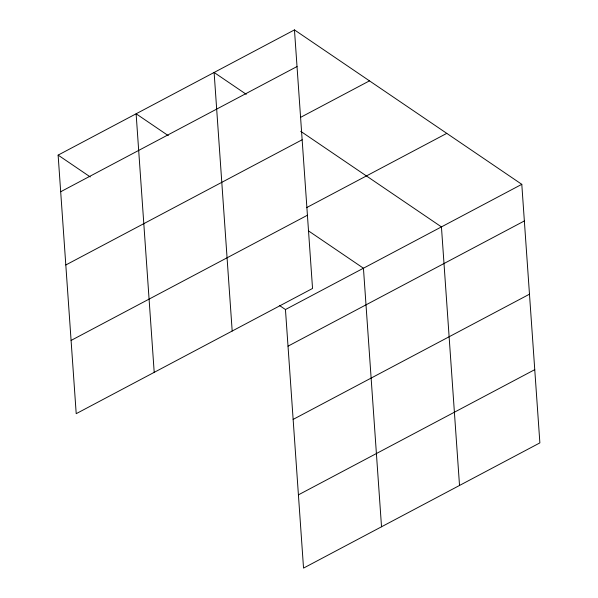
<?xml version="1.0" encoding="UTF-8"?>
<svg xmlns="http://www.w3.org/2000/svg" width="598" height="598" viewBox="0 0 598 598"><rect width="100%" height="100%" fill="white"/><g stroke="black" fill="none" stroke-linecap="round" stroke-linejoin="round"><path stroke-width="0.9" d="M294.463 29.9L312.545 288.46L76.208 413.674L58.126 155.114L294.463 29.9L521.792 184.326L539.874 442.886L303.537 568.1L285.455 309.54L279.326 305.376M60.69 191.741L297.027 66.535M300.607 117.35L369.482 80.857M65.81 264.981L302.147 139.768M306.49 207.685L446.773 133.369M71.087 340.434L307.424 215.228M285.455 309.54L521.792 184.326M288.012 346.167L524.349 220.961M293.14 419.407L529.477 294.194M298.409 494.86L534.747 369.654M246.264 94.312L214.114 72.47L232.188 331.038M300.719 131.306L441.436 226.896L459.518 485.464M168.27 135.634L136.12 113.792L154.202 372.352M308.329 230.776L363.442 268.218L381.524 526.778M58.126 155.114L90.276 176.948"/></g></svg>
